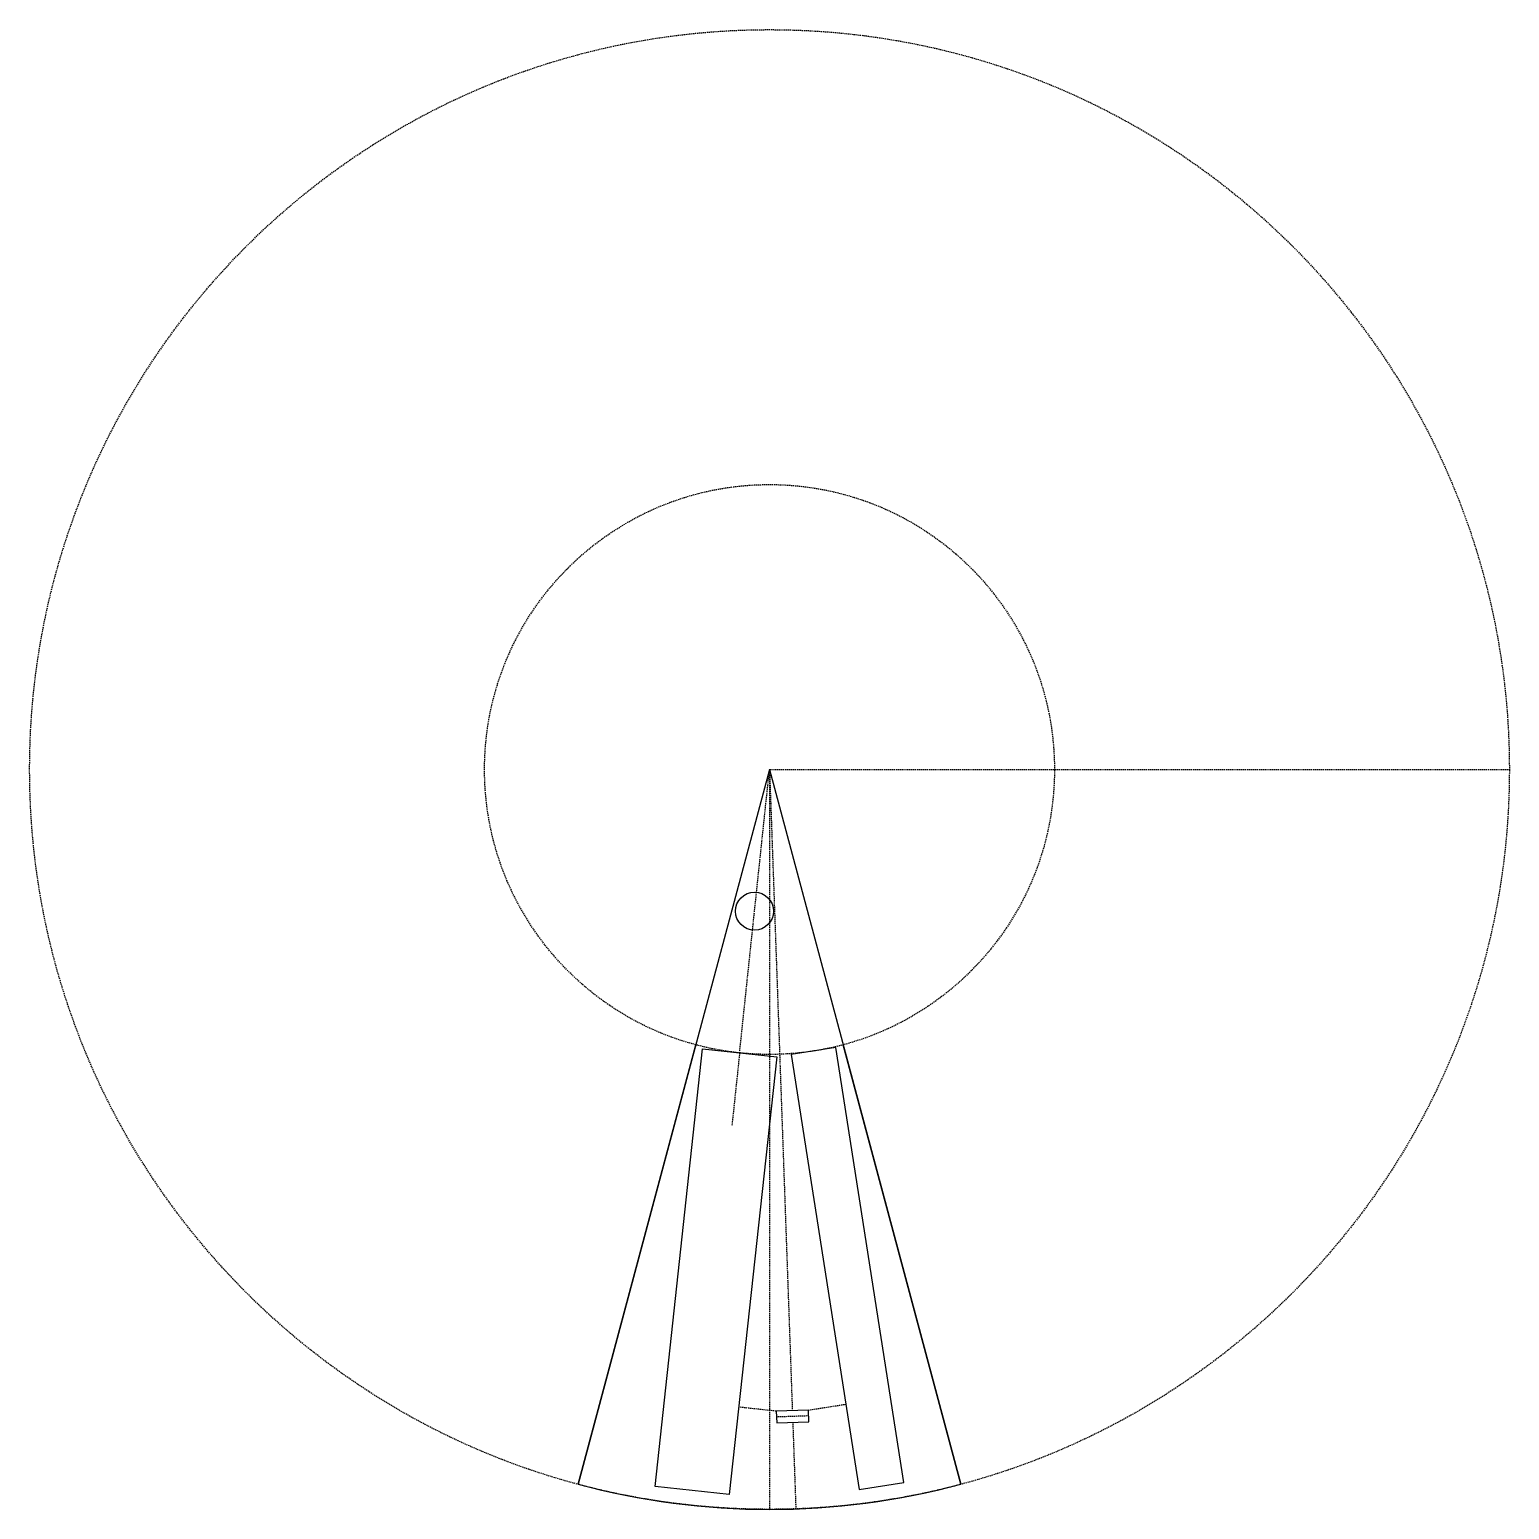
# Model space of a CAD drawing. Header units: millimetres. Extents: x -101 to 101, y -101 to 101.
import ezdxf

# ---------------------------------------------------------------- set-up
doc = ezdxf.new("R2010")
doc.units = ezdxf.units.MM
doc.linetypes.add('DASHED', pattern=[0.2067, 0.1654, -0.0413])

msp = doc.modelspace()

# ---------------------------------------------------------------- linework, layer by layer
for p, q in [((0, 0), (-26.18, -97.71)), ((0, 0), (26.18, -97.71)), ((-26.18, -97.71), (-10.08, -37.63)), ((26.18, -97.71), (10.08, -37.63))]:
    msp.add_line(p, q)
at = {"color": 181, "linetype": 'DASHED', "lineweight": 25, "true_color": 0xa666ff}
for p, q in [((-4.09, -38.75), (0, 0)), ((0, 0), (101.16, 0)), ((0, 0), (0, -101.16)), ((0, 0), (3.12, -87.66)), ((-4.09, -38.75), (-5.14, -48.69)), ((5.32, -87.58), (10.42, -86.78)), ((0.92, -87.73), (-4.21, -87.18)), ((5.35, -88.38), (0.95, -88.53)), ((3.18, -89.25), (3.6, -101.1))]:
    msp.add_line(p, q, dxfattribs=at)
for points in [[(-9.16, -38.2), (0.98, -39.29), (-5.5, -99.14), (-15.64, -98.05)], [(9.08, -38.02), (2.95, -38.97), (12.24, -98.45), (18.37, -97.49)], [(5.32, -87.58), (0.92, -87.73), (0.98, -89.33), (5.38, -89.18)]]:
    msp.add_lwpolyline(points, close=True)
msp.add_lwpolyline([(0.92, -87.73), (0.98, -89.33), (5.38, -89.18), (5.32, -87.58)])
for radius in [101.16, 38.96]:
    msp.add_circle((0, 0), radius, dxfattribs=at)
msp.add_circle((-2.05, -19.37), 2.6)
msp.add_arc((0, 0), 101.16, 255, 285)

doc.saveas('drawing.dxf')
